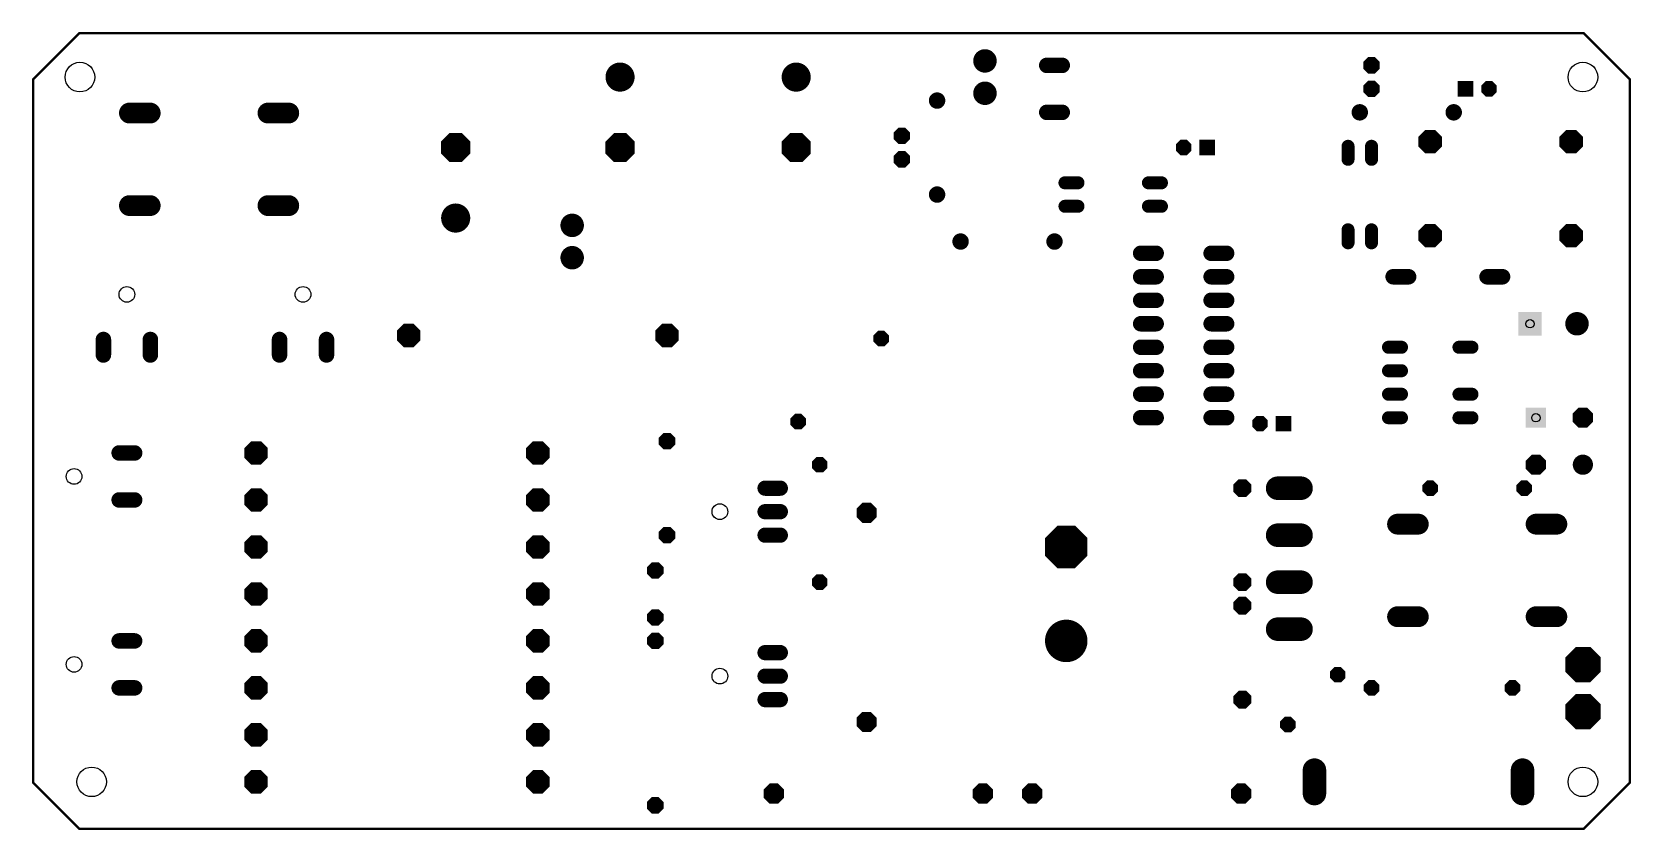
# Model space of a CAD drawing. Extents: x -8 to 165, y 0 to 86.
import ezdxf

# ---------------------------------------------------------------- set-up
doc = ezdxf.new("R2010")
doc.units = 0
for name, color, linetype in [('17', 82, 'CONTINUOUS'), ('20', 7, 'CONTINUOUS'), ('44', 253, 'CONTINUOUS'), ('46', 140, 'CONTINUOUS')]:
    doc.layers.add(name, color=color, linetype=linetype)

# ---------------------------------------------------------------- blocks, each defined once
blk = doc.blocks.new('LONGP100')
at = {"const_width": 1}
blk.add_lwpolyline([(-0.5, 0), (0.5, 0)], dxfattribs=at)
at = {"const_width": 0.5}
for points in [[(-0.5, 0.25, 1), (-0.5, -0.25)], [(0.5, -0.25, 1), (0.5, 0.25)]]:
    blk.add_lwpolyline(points, format="xyb", dxfattribs=at)
blk = doc.blocks.new('ROUNDP')
at = {"const_width": 0.5}
blk.add_lwpolyline([(0, -0.25, 1), (0, 0.25, 1), (0, -0.25)], format="xyb", dxfattribs=at)
blk = doc.blocks.new('SQUAREP')
blk.add_solid([(-0.5, -0.5), (0.5, -0.5), (-0.5, 0.5), (0.5, 0.5)])
blk = doc.blocks.new('OCTAGONP')
at = {"const_width": 0.5}
blk.add_lwpolyline([(-0.25, -0.1036), (-0.25, 0.1036), (-0.1036, 0.25), (0.1036, 0.25), (0.25, 0.1036), (0.25, -0.1036), (0.1036, -0.25), (-0.1036, -0.25), (-0.25, -0.1036), (-0.25, 0.1036)], dxfattribs=at)
blk = doc.blocks.new('OFFSETP100')
at = {"const_width": 1}
blk.add_lwpolyline([(0, 0), (1, 0)], dxfattribs=at)
at = {"const_width": 0.5}
for points in [[(0, 0.25, 1), (0, -0.25)], [(1, -0.25, 1), (1, 0.25)]]:
    blk.add_lwpolyline(points, format="xyb", dxfattribs=at)

msp = doc.modelspace()

# ---------------------------------------------------------------- linework, layer by layer
at = {"layer": '20'}
for centre, radius in [((-2.54, 81.28), 1.6), ((160.02, 81.28), 1.6), ((2.54, 57.785), 0.85), ((21.59, 57.785), 0.85), ((-3.175, 38.1), 0.85), ((66.675, 34.29), 0.85), ((-3.175, 17.78), 0.85), ((66.675, 16.51), 0.85), ((-1.27, 5.08), 1.6), ((160.02, 5.08), 1.6)]:
    msp.add_circle(centre, radius, dxfattribs=at)
at = {"layer": '44'}
for centre, radius in [((95.35, 83.03), 0.75), ((102.87, 82.55), 0.55), ((137.16, 82.55), 0.55), ((55.88, 81.28), 0.55), ((74.93, 81.28), 0.55), ((95.35, 79.53), 0.75), ((137.16, 80.01), 0.55), ((147.32, 80.01), 0.45), ((149.86, 80.01), 0.45), ((3.937, 77.3938), 0.75), ((18.923, 77.3938), 0.75), ((90.17, 78.74), 0.55), ((102.87, 77.47), 0.55), ((135.89, 77.47), 0.55), ((146.05, 77.47), 0.55), ((86.36, 74.93), 0.55), ((143.51, 74.295), 0.55), ((158.75, 74.295), 0.55), ((38.1, 73.66), 0.55), ((55.88, 73.66), 0.55), ((74.93, 73.66), 0.55), ((86.36, 72.39), 0.55), ((116.84, 73.66), 0.45), ((119.38, 73.66), 0.45), ((134.62, 72.39), 0.45), ((137.16, 72.39), 0.45), ((105.41, 69.85), 0.45), ((113.03, 69.85), 0.45), ((3.937, 67.3862), 0.75), ((18.923, 67.3862), 0.75), ((90.17, 68.58), 0.55), ((105.41, 67.31), 0.45), ((113.03, 67.31), 0.45), ((38.1, 66.04), 0.55), ((50.7, 65.25), 0.75), ((92.71, 63.5), 0.55), ((102.87, 63.5), 0.55), ((134.62, 64.77), 0.45), ((137.16, 64.77), 0.45), ((143.51, 64.135), 0.55), ((158.75, 64.135), 0.55), ((50.7, 61.75), 0.75), ((113.03, 62.23), 0.45), ((120.65, 62.23), 0.45), ((113.03, 59.69), 0.45), ((120.65, 59.69), 0.45), ((140.335, 59.69), 0.55), ((150.495, 59.69), 0.55), ((113.03, 57.15), 0.45), ((120.65, 57.15), 0.45), ((33.02, 53.34), 0.55), ((60.96, 53.34), 0.55), ((113.03, 54.61), 0.45), ((120.65, 54.61), 0.45), ((154.305, 54.61), 0.45), ((159.385, 54.61), 0.45), ((0, 52.07), 0.55), ((5.08, 52.07), 0.55), ((19.05, 52.07), 0.55), ((24.13, 52.07), 0.55), ((84.1282, 53.0131), 0.45), ((113.03, 52.07), 0.45), ((120.65, 52.07), 0.45), ((139.7, 52.07), 0.45), ((147.32, 52.07), 0.45), ((113.03, 49.53), 0.45), ((120.65, 49.53), 0.45), ((139.7, 49.53), 0.45), ((113.03, 46.99), 0.45), ((120.65, 46.99), 0.45), ((139.7, 46.99), 0.45), ((147.32, 46.99), 0.45), ((75.1479, 44.0329), 0.45), ((113.03, 44.45), 0.45), ((120.65, 44.45), 0.45), ((125.095, 43.815), 0.45), ((127.635, 43.815), 0.45), ((139.7, 44.45), 0.45), ((147.32, 44.45), 0.45), ((154.94, 44.45), 0.45), ((160.02, 44.45), 0.45), ((60.96, 41.91), 0.55), ((2.54, 40.64), 0.55), ((16.51, 40.64), 0.6), ((46.99, 40.64), 0.6), ((77.47, 39.37), 0.45), ((154.94, 39.37), 0.45), ((160.02, 39.37), 0.45), ((72.39, 36.83), 0.55), ((123.19, 36.83), 0.45), ((128.27, 36.83), 0.75), ((143.51, 36.83), 0.45), ((153.67, 36.83), 0.45), ((2.54, 35.56), 0.55), ((16.51, 35.56), 0.6), ((46.99, 35.56), 0.6), ((72.39, 34.29), 0.55), ((82.55, 34.163), 0.55), ((141.097, 32.9438), 0.75), ((156.083, 32.9438), 0.75), ((60.96, 31.75), 0.55), ((72.39, 31.75), 0.55), ((104.14, 30.48), 1.0033), ((128.27, 31.75), 0.75), ((16.51, 30.48), 0.6), ((46.99, 30.48), 0.6), ((59.69, 27.94), 0.55), ((16.51, 25.4), 0.6), ((46.99, 25.4), 0.6), ((77.47, 26.67), 0.45), ((123.19, 26.67), 0.45), ((128.27, 26.67), 0.75), ((123.19, 24.13), 0.45), ((59.69, 22.86), 0.55), ((141.097, 22.9362), 0.75), ((156.083, 22.9362), 0.75), ((2.54, 20.32), 0.55), ((16.51, 20.32), 0.6), ((46.99, 20.32), 0.6), ((59.69, 20.32), 0.55), ((104.14, 20.32), 1.0033), ((128.27, 21.59), 0.75), ((72.39, 19.05), 0.55), ((160.045, 17.7589), 0.75), ((2.54, 15.24), 0.55), ((16.51, 15.24), 0.6), ((46.99, 15.24), 0.6), ((72.39, 16.51), 0.55), ((133.5041, 16.6641), 0.55), ((137.16, 15.24), 0.45), ((152.4, 15.24), 0.45), ((72.39, 13.97), 0.55), ((123.19, 13.97), 0.45), ((82.55, 11.557), 0.55), ((160.045, 12.6789), 0.75), ((16.51, 10.16), 0.6), ((46.99, 10.16), 0.6), ((128.1159, 11.2759), 0.55), ((16.51, 5.08), 0.6), ((46.99, 5.08), 0.6), ((130.9878, 5.08), 0.55), ((153.4922, 5.08), 0.55), ((72.517, 3.81), 0.55), ((95.123, 3.81), 0.55), ((100.457, 3.81), 0.55), ((123.063, 3.81), 0.55), ((59.69, 2.54), 0.55)]:
    msp.add_circle(centre, radius, dxfattribs=at)
at = {"layer": '46', "const_width": 0.254}
for points in [[(-7.6, 81.03), (-2.6, 86.03)], [(-2.6, 86.03), (160.1, 86.03)], [(160.1, 86.03), (165.1, 81.03)], [(-7.6, 5), (-7.6, 81.03)], [(165.1, 81.03), (165.1, 5)], [(-2.6, 0), (-7.6, 5)], [(165.1, 5), (160.1, 0)], [(160.1, 0), (-2.6, 0)]]:
    msp.add_lwpolyline(points, dxfattribs=at)
at = {"layer": '46', "const_width": 0.127}
for points in [[(-2.6, 86.0935, 1), (-2.6, 85.9665)], [(-2.5551, 85.9851, 1), (-2.6449, 86.0749)], [(160.1449, 86.0749, 1), (160.0551, 85.9851)], [(160.1, 85.9665, 1), (160.1, 86.0935)], [(-7.5365, 81.03, 1), (-7.6635, 81.03)], [(-7.6449, 81.0749, 1), (-7.5551, 80.9851)], [(165.1635, 81.03, 1), (165.0365, 81.03)], [(165.0551, 80.9851, 1), (165.1449, 81.0749)], [(-7.5551, 5.0449, 1), (-7.6449, 4.9551)], [(-7.6635, 5, 1), (-7.5365, 5)], [(165.0365, 5, 1), (165.1635, 5)], [(165.1449, 4.9551, 1), (165.0551, 5.0449)], [(-2.6, 0.0635, 1), (-2.6, -0.0635)], [(-2.6449, -0.0449, 1), (-2.5551, 0.0449)], [(160.0551, 0.0449, 1), (160.1449, -0.0449)], [(160.1, -0.0635, 1), (160.1, 0.0635)]]:
    msp.add_lwpolyline(points, format="xyb", dxfattribs=at)

# ---------------------------------------------------------------- block references
at = {"layer": '17'}
for name, p, xscale, yscale, rotation in [('ROUNDP', (95.35, 83.03), 2.54, 2.54, 180), ('ROUNDP', (95.35, 83.03), 2.54, 2.54, 180), ('LONGP100', (102.87, 82.55), 1.6764, 1.6764, 180), ('LONGP100', (102.87, 82.55), 1.6764, 1.6764, 180), ('OCTAGONP', (137.16, 82.55), 1.778, 1.778, 180), ('OCTAGONP', (137.16, 82.55), 1.778, 1.778, 180), ('ROUNDP', (55.88, 81.28), 3.1496, 3.1496, 270), ('ROUNDP', (55.88, 81.28), 3.1496, 3.1496, 270), ('ROUNDP', (74.93, 81.28), 3.1496, 3.1496, 270), ('ROUNDP', (74.93, 81.28), 3.1496, 3.1496, 270), ('ROUNDP', (90.17, 78.74), 1.778, 1.778, 270), ('ROUNDP', (90.17, 78.74), 1.778, 1.778, 270), ('ROUNDP', (95.35, 79.53), 2.54, 2.54, 180), ('ROUNDP', (95.35, 79.53), 2.54, 2.54, 180), ('OCTAGONP', (137.16, 80.01), 1.778, 1.778, 180), ('OCTAGONP', (137.16, 80.01), 1.778, 1.778, 180), ('SQUAREP', (147.32, 80.01), 1.6764, 1.6764, 180), ('SQUAREP', (147.32, 80.01), 1.6764, 1.6764, 180), ('OCTAGONP', (149.86, 80.01), 1.6764, 1.6764, 180), ('OCTAGONP', (149.86, 80.01), 1.6764, 1.6764, 180), ('LONGP100', (102.87, 77.47), 1.6764, 1.6764, 180), ('LONGP100', (102.87, 77.47), 1.6764, 1.6764, 180), ('ROUNDP', (135.89, 77.47), 1.778, 1.778, 180), ('ROUNDP', (135.89, 77.47), 1.778, 1.778, 180), ('ROUNDP', (146.05, 77.47), 1.778, 1.778, 180), ('ROUNDP', (146.05, 77.47), 1.778, 1.778, 180), ('OCTAGONP', (38.1, 73.66), 3.1496, 3.1496, 90), ('OCTAGONP', (38.1, 73.66), 3.1496, 3.1496, 90), ('OCTAGONP', (55.88, 73.66), 3.1496, 3.1496, 270), ('OCTAGONP', (55.88, 73.66), 3.1496, 3.1496, 270), ('OCTAGONP', (74.93, 73.66), 3.1496, 3.1496, 270), ('OCTAGONP', (74.93, 73.66), 3.1496, 3.1496, 270), ('OCTAGONP', (86.36, 74.93), 1.778, 1.778, 180), ('OCTAGONP', (86.36, 74.93), 1.778, 1.778, 180), ('OFFSETP100', (134.62, 72.39), 1.408, 1.408, 90), ('OFFSETP100', (134.62, 72.39), 1.408, 1.408, 90), ('OFFSETP100', (137.16, 72.39), 1.408, 1.408, 90), ('OFFSETP100', (137.16, 72.39), 1.408, 1.408, 90), ('OCTAGONP', (86.36, 72.39), 1.778, 1.778, 180), ('OCTAGONP', (86.36, 72.39), 1.778, 1.778, 180), ('ROUNDP', (90.17, 68.58), 1.778, 1.778, 270), ('ROUNDP', (90.17, 68.58), 1.778, 1.778, 270), ('OFFSETP100', (105.41, 69.85), 1.408, 1.408, 180), ('OFFSETP100', (105.41, 69.85), 1.408, 1.408, 180), ('ROUNDP', (38.1, 66.04), 3.1496, 3.1496, 90), ('ROUNDP', (38.1, 66.04), 3.1496, 3.1496, 90), ('OFFSETP100', (105.41, 67.31), 1.408, 1.408, 180), ('OFFSETP100', (105.41, 67.31), 1.408, 1.408, 180), ('OFFSETP100', (134.62, 64.77), 1.408, 1.408, 270), ('OFFSETP100', (134.62, 64.77), 1.408, 1.408, 270), ('OFFSETP100', (137.16, 64.77), 1.408, 1.408, 270), ('OFFSETP100', (137.16, 64.77), 1.408, 1.408, 270), ('LONGP100', (113.03, 62.23), 1.6764, 1.6764, 180), ('LONGP100', (113.03, 62.23), 1.6764, 1.6764, 180), ('LONGP100', (120.65, 62.23), 1.6764, 1.6764, 180), ('LONGP100', (120.65, 62.23), 1.6764, 1.6764, 180), ('LONGP100', (113.03, 59.69), 1.6764, 1.6764, 180), ('LONGP100', (113.03, 59.69), 1.6764, 1.6764, 180), ('LONGP100', (120.65, 59.69), 1.6764, 1.6764, 180), ('LONGP100', (120.65, 59.69), 1.6764, 1.6764, 180), ('LONGP100', (113.03, 57.15), 1.6764, 1.6764, 180), ('LONGP100', (113.03, 57.15), 1.6764, 1.6764, 180), ('LONGP100', (120.65, 57.15), 1.6764, 1.6764, 180), ('LONGP100', (120.65, 57.15), 1.6764, 1.6764, 180), ('LONGP100', (113.03, 54.61), 1.6764, 1.6764, 180), ('LONGP100', (113.03, 54.61), 1.6764, 1.6764, 180), ('LONGP100', (120.65, 54.61), 1.6764, 1.6764, 180), ('LONGP100', (120.65, 54.61), 1.6764, 1.6764, 180), ('SQUAREP', (154.305, 54.61), 2.54, 2.54, 180), ('SQUAREP', (154.305, 54.61), 2.54, 2.54, 180), ('ROUNDP', (159.385, 54.61), 2.54, 2.54, 180), ('ROUNDP', (159.385, 54.61), 2.54, 2.54, 180), ('LONGP100', (0, 52.07), 1.6764, 1.6764, 90), ('LONGP100', (0, 52.07), 1.6764, 1.6764, 90), ('LONGP100', (5.08, 52.07), 1.6764, 1.6764, 90), ('LONGP100', (5.08, 52.07), 1.6764, 1.6764, 90), ('LONGP100', (19.05, 52.07), 1.6764, 1.6764, 90), ('LONGP100', (19.05, 52.07), 1.6764, 1.6764, 90), ('LONGP100', (24.13, 52.07), 1.6764, 1.6764, 90), ('LONGP100', (24.13, 52.07), 1.6764, 1.6764, 90), ('OCTAGONP', (84.1282, 53.0131), 1.6764, 1.6764, 225), ('OCTAGONP', (84.1282, 53.0131), 1.6764, 1.6764, 225), ('LONGP100', (113.03, 52.07), 1.6764, 1.6764, 180), ('LONGP100', (113.03, 52.07), 1.6764, 1.6764, 180), ('LONGP100', (120.65, 52.07), 1.6764, 1.6764, 180), ('LONGP100', (120.65, 52.07), 1.6764, 1.6764, 180), ('LONGP100', (113.03, 49.53), 1.6764, 1.6764, 180), ('LONGP100', (113.03, 49.53), 1.6764, 1.6764, 180), ('LONGP100', (120.65, 49.53), 1.6764, 1.6764, 180), ('LONGP100', (120.65, 49.53), 1.6764, 1.6764, 180), ('LONGP100', (113.03, 46.99), 1.6764, 1.6764, 180), ('LONGP100', (113.03, 46.99), 1.6764, 1.6764, 180), ('LONGP100', (120.65, 46.99), 1.6764, 1.6764, 180), ('LONGP100', (120.65, 46.99), 1.6764, 1.6764, 180), ('OCTAGONP', (75.1479, 44.0329), 1.6764, 1.6764, 225), ('OCTAGONP', (75.1479, 44.0329), 1.6764, 1.6764, 225), ('LONGP100', (113.03, 44.45), 1.6764, 1.6764, 180), ('LONGP100', (113.03, 44.45), 1.6764, 1.6764, 180), ('LONGP100', (120.65, 44.45), 1.6764, 1.6764, 180), ('LONGP100', (120.65, 44.45), 1.6764, 1.6764, 180), ('SQUAREP', (154.94, 44.45), 2.1844, 2.1844, 90), ('SQUAREP', (154.94, 44.45), 2.1844, 2.1844, 90), ('OCTAGONP', (160.02, 44.45), 2.1844, 2.1844, 90), ('OCTAGONP', (160.02, 44.45), 2.1844, 2.1844, 90), ('OCTAGONP', (16.51, 40.64), 2.54, 2.54, 90), ('OCTAGONP', (16.51, 40.64), 2.54, 2.54, 90), ('OCTAGONP', (46.99, 40.64), 2.54, 2.54, 270), ('OCTAGONP', (46.99, 40.64), 2.54, 2.54, 270), ('OCTAGONP', (60.96, 41.91), 1.778, 1.778, 90), ('OCTAGONP', (60.96, 41.91), 1.778, 1.778, 90), ('LONGP100', (2.54, 40.64), 1.6764, 1.6764, 180), ('LONGP100', (2.54, 40.64), 1.6764, 1.6764, 180), ('OCTAGONP', (77.47, 39.37), 1.6764, 1.6764, 270), ('OCTAGONP', (77.47, 39.37), 1.6764, 1.6764, 270), ('OCTAGONP', (154.94, 39.37), 2.1844, 2.1844, 90), ('OCTAGONP', (154.94, 39.37), 2.1844, 2.1844, 90), ('ROUNDP', (160.02, 39.37), 2.1844, 2.1844, 90), ('ROUNDP', (160.02, 39.37), 2.1844, 2.1844, 90), ('LONGP100', (2.54, 35.56), 1.6764, 1.6764, 180), ('LONGP100', (2.54, 35.56), 1.6764, 1.6764, 180), ('OCTAGONP', (16.51, 35.56), 2.54, 2.54, 90), ('OCTAGONP', (16.51, 35.56), 2.54, 2.54, 90), ('OCTAGONP', (46.99, 35.56), 2.54, 2.54, 270), ('OCTAGONP', (46.99, 35.56), 2.54, 2.54, 270), ('LONGP100', (72.39, 36.83), 1.65, 1.65, 180), ('LONGP100', (72.39, 36.83), 1.65, 1.65, 180), ('OCTAGONP', (123.19, 36.83), 1.9304, 1.9304, 270), ('OCTAGONP', (123.19, 36.83), 1.9304, 1.9304, 270), ('OCTAGONP', (143.51, 36.83), 1.6764, 1.6764, 180), ('OCTAGONP', (143.51, 36.83), 1.6764, 1.6764, 180), ('OCTAGONP', (153.67, 36.83), 1.6764, 1.6764, 180), ('OCTAGONP', (153.67, 36.83), 1.6764, 1.6764, 180), ('LONGP100', (72.39, 34.29), 1.65, 1.65, 180), ('LONGP100', (72.39, 34.29), 1.65, 1.65, 180), ('OCTAGONP', (82.55, 34.163), 2.1844, 2.1844, 90), ('OCTAGONP', (82.55, 34.163), 2.1844, 2.1844, 90), ('OCTAGONP', (16.51, 30.48), 2.54, 2.54, 90), ('OCTAGONP', (16.51, 30.48), 2.54, 2.54, 90), ('OCTAGONP', (46.99, 30.48), 2.54, 2.54, 270), ('OCTAGONP', (46.99, 30.48), 2.54, 2.54, 270), ('OCTAGONP', (60.96, 31.75), 1.778, 1.778, 90), ('OCTAGONP', (60.96, 31.75), 1.778, 1.778, 90), ('LONGP100', (72.39, 31.75), 1.65, 1.65, 180), ('LONGP100', (72.39, 31.75), 1.65, 1.65, 180), ('OCTAGONP', (104.14, 30.48), 4.5974, 4.5974, 90), ('OCTAGONP', (104.14, 30.48), 4.5974, 4.5974, 90), ('OCTAGONP', (59.69, 27.94), 1.778, 1.778, 90), ('OCTAGONP', (59.69, 27.94), 1.778, 1.778, 90), ('OCTAGONP', (16.51, 25.4), 2.54, 2.54, 90), ('OCTAGONP', (16.51, 25.4), 2.54, 2.54, 90), ('OCTAGONP', (46.99, 25.4), 2.54, 2.54, 270), ('OCTAGONP', (46.99, 25.4), 2.54, 2.54, 270), ('OCTAGONP', (77.47, 26.67), 1.6764, 1.6764, 270), ('OCTAGONP', (77.47, 26.67), 1.6764, 1.6764, 270), ('OCTAGONP', (123.19, 26.67), 1.9304, 1.9304, 270), ('OCTAGONP', (123.19, 26.67), 1.9304, 1.9304, 270), ('OCTAGONP', (123.19, 24.13), 1.9304, 1.9304, 270), ('OCTAGONP', (123.19, 24.13), 1.9304, 1.9304, 270), ('OCTAGONP', (59.69, 22.86), 1.778, 1.778, 90), ('OCTAGONP', (59.69, 22.86), 1.778, 1.778, 90), ('ROUNDP', (104.14, 20.32), 4.5974, 4.5974, 90), ('ROUNDP', (104.14, 20.32), 4.5974, 4.5974, 90), ('LONGP100', (2.54, 20.32), 1.6764, 1.6764, 180), ('LONGP100', (2.54, 20.32), 1.6764, 1.6764, 180), ('OCTAGONP', (16.51, 20.32), 2.54, 2.54, 90), ('OCTAGONP', (16.51, 20.32), 2.54, 2.54, 90), ('OCTAGONP', (46.99, 20.32), 2.54, 2.54, 270), ('OCTAGONP', (46.99, 20.32), 2.54, 2.54, 270), ('OCTAGONP', (59.69, 20.32), 1.778, 1.778, 270), ('OCTAGONP', (59.69, 20.32), 1.778, 1.778, 270), ('LONGP100', (72.39, 19.05), 1.65, 1.65, 180), ('LONGP100', (72.39, 19.05), 1.65, 1.65, 180), ('OCTAGONP', (160.045, 17.7589), 3.81, 3.81, 90), ('OCTAGONP', (160.045, 17.7589), 3.81, 3.81, 90), ('LONGP100', (72.39, 16.51), 1.65, 1.65, 180), ('LONGP100', (72.39, 16.51), 1.65, 1.65, 180), ('OCTAGONP', (133.5041, 16.6641), 1.6764, 1.6764, 135), ('OCTAGONP', (133.5041, 16.6641), 1.6764, 1.6764, 135), ('LONGP100', (2.54, 15.24), 1.6764, 1.6764, 180), ('LONGP100', (2.54, 15.24), 1.6764, 1.6764, 180), ('OCTAGONP', (16.51, 15.24), 2.54, 2.54, 90), ('OCTAGONP', (16.51, 15.24), 2.54, 2.54, 90), ('OCTAGONP', (46.99, 15.24), 2.54, 2.54, 270), ('OCTAGONP', (46.99, 15.24), 2.54, 2.54, 270), ('OCTAGONP', (137.16, 15.24), 1.6764, 1.6764, 180), ('OCTAGONP', (137.16, 15.24), 1.6764, 1.6764, 180), ('OCTAGONP', (152.4, 15.24), 1.6764, 1.6764, 180), ('OCTAGONP', (152.4, 15.24), 1.6764, 1.6764, 180), ('LONGP100', (72.39, 13.97), 1.65, 1.65, 180), ('LONGP100', (72.39, 13.97), 1.65, 1.65, 180), ('OCTAGONP', (123.19, 13.97), 1.9304, 1.9304, 270), ('OCTAGONP', (123.19, 13.97), 1.9304, 1.9304, 270), ('OCTAGONP', (160.045, 12.6789), 3.81, 3.81, 90), ('OCTAGONP', (160.045, 12.6789), 3.81, 3.81, 90), ('OCTAGONP', (82.55, 11.557), 2.1844, 2.1844, 90), ('OCTAGONP', (82.55, 11.557), 2.1844, 2.1844, 90), ('OCTAGONP', (128.1159, 11.2759), 1.6764, 1.6764, 135), ('OCTAGONP', (128.1159, 11.2759), 1.6764, 1.6764, 135), ('OCTAGONP', (16.51, 10.16), 2.54, 2.54, 90), ('OCTAGONP', (16.51, 10.16), 2.54, 2.54, 90), ('OCTAGONP', (46.99, 10.16), 2.54, 2.54, 270), ('OCTAGONP', (46.99, 10.16), 2.54, 2.54, 270), ('LONGP100', (130.9878, 5.08), 2.54, 2.54, 90), ('LONGP100', (130.9878, 5.08), 2.54, 2.54, 90), ('LONGP100', (153.4922, 5.08), 2.54, 2.54, 90), ('LONGP100', (153.4922, 5.08), 2.54, 2.54, 90), ('OCTAGONP', (16.51, 5.08), 2.54, 2.54, 90), ('OCTAGONP', (16.51, 5.08), 2.54, 2.54, 90), ('OCTAGONP', (46.99, 5.08), 2.54, 2.54, 270), ('OCTAGONP', (46.99, 5.08), 2.54, 2.54, 270), ('OCTAGONP', (72.517, 3.81), 2.1844, 2.1844, 180), ('OCTAGONP', (72.517, 3.81), 2.1844, 2.1844, 180), ('OCTAGONP', (95.123, 3.81), 2.1844, 2.1844, 180), ('OCTAGONP', (95.123, 3.81), 2.1844, 2.1844, 180), ('OCTAGONP', (100.457, 3.81), 2.1844, 2.1844, 180), ('OCTAGONP', (100.457, 3.81), 2.1844, 2.1844, 180), ('OCTAGONP', (123.063, 3.81), 2.1844, 2.1844, 180), ('OCTAGONP', (123.063, 3.81), 2.1844, 2.1844, 180), ('OCTAGONP', (59.69, 2.54), 1.778, 1.778, 270), ('OCTAGONP', (59.69, 2.54), 1.778, 1.778, 270)]:
    msp.add_blockref(name, p, dxfattribs=dict(at, xscale=xscale, yscale=yscale, rotation=rotation))
for name, p, xscale, yscale in [('LONGP100', (3.937, 77.3938), 2.25, 2.25), ('LONGP100', (3.937, 77.3938), 2.25, 2.25), ('LONGP100', (18.923, 77.3938), 2.25, 2.25), ('LONGP100', (18.923, 77.3938), 2.25, 2.25), ('OCTAGONP', (116.84, 73.66), 1.6764, 1.6764), ('OCTAGONP', (116.84, 73.66), 1.6764, 1.6764), ('SQUAREP', (119.38, 73.66), 1.6764, 1.6764), ('SQUAREP', (119.38, 73.66), 1.6764, 1.6764), ('OCTAGONP', (143.51, 74.295), 2.54, 2.54), ('OCTAGONP', (143.51, 74.295), 2.54, 2.54), ('OCTAGONP', (158.75, 74.295), 2.54, 2.54), ('OCTAGONP', (158.75, 74.295), 2.54, 2.54), ('OFFSETP100', (113.03, 69.85), 1.408, 1.408), ('OFFSETP100', (113.03, 69.85), 1.408, 1.408), ('LONGP100', (3.937, 67.3862), 2.25, 2.25), ('LONGP100', (3.937, 67.3862), 2.25, 2.25), ('LONGP100', (18.923, 67.3862), 2.25, 2.25), ('LONGP100', (18.923, 67.3862), 2.25, 2.25), ('OFFSETP100', (113.03, 67.31), 1.408, 1.408), ('OFFSETP100', (113.03, 67.31), 1.408, 1.408), ('ROUNDP', (50.7, 65.25), 2.54, 2.54), ('ROUNDP', (50.7, 65.25), 2.54, 2.54), ('ROUNDP', (92.71, 63.5), 1.778, 1.778), ('ROUNDP', (92.71, 63.5), 1.778, 1.778), ('ROUNDP', (102.87, 63.5), 1.778, 1.778), ('ROUNDP', (102.87, 63.5), 1.778, 1.778), ('OCTAGONP', (143.51, 64.135), 2.54, 2.54), ('OCTAGONP', (143.51, 64.135), 2.54, 2.54), ('OCTAGONP', (158.75, 64.135), 2.54, 2.54), ('OCTAGONP', (158.75, 64.135), 2.54, 2.54), ('ROUNDP', (50.7, 61.75), 2.54, 2.54), ('ROUNDP', (50.7, 61.75), 2.54, 2.54), ('LONGP100', (140.335, 59.69), 1.6764, 1.6764), ('LONGP100', (140.335, 59.69), 1.6764, 1.6764), ('LONGP100', (150.495, 59.69), 1.6764, 1.6764), ('LONGP100', (150.495, 59.69), 1.6764, 1.6764), ('OCTAGONP', (33.02, 53.34), 2.54, 2.54), ('OCTAGONP', (33.02, 53.34), 2.54, 2.54), ('OCTAGONP', (60.96, 53.34), 2.54, 2.54), ('OCTAGONP', (60.96, 53.34), 2.54, 2.54), ('LONGP100', (139.7, 52.07), 1.408, 1.408), ('LONGP100', (139.7, 52.07), 1.408, 1.408), ('LONGP100', (147.32, 52.07), 1.408, 1.408), ('LONGP100', (147.32, 52.07), 1.408, 1.408), ('LONGP100', (139.7, 49.53), 1.408, 1.408), ('LONGP100', (139.7, 49.53), 1.408, 1.408), ('LONGP100', (139.7, 46.99), 1.408, 1.408), ('LONGP100', (139.7, 46.99), 1.408, 1.408), ('LONGP100', (147.32, 46.99), 1.408, 1.408), ('LONGP100', (147.32, 46.99), 1.408, 1.408), ('LONGP100', (139.7, 44.45), 1.408, 1.408), ('LONGP100', (139.7, 44.45), 1.408, 1.408), ('LONGP100', (147.32, 44.45), 1.408, 1.408), ('LONGP100', (147.32, 44.45), 1.408, 1.408), ('OCTAGONP', (125.095, 43.815), 1.6764, 1.6764), ('OCTAGONP', (125.095, 43.815), 1.6764, 1.6764), ('SQUAREP', (127.635, 43.815), 1.6764, 1.6764), ('SQUAREP', (127.635, 43.815), 1.6764, 1.6764), ('LONGP100', (128.27, 36.83), 2.54, 2.54), ('LONGP100', (128.27, 36.83), 2.54, 2.54), ('LONGP100', (128.27, 31.75), 2.54, 2.54), ('LONGP100', (128.27, 31.75), 2.54, 2.54), ('LONGP100', (141.097, 32.9438), 2.25, 2.25), ('LONGP100', (141.097, 32.9438), 2.25, 2.25), ('LONGP100', (156.083, 32.9438), 2.25, 2.25), ('LONGP100', (156.083, 32.9438), 2.25, 2.25), ('LONGP100', (128.27, 26.67), 2.54, 2.54), ('LONGP100', (128.27, 26.67), 2.54, 2.54), ('LONGP100', (128.27, 21.59), 2.54, 2.54), ('LONGP100', (128.27, 21.59), 2.54, 2.54), ('LONGP100', (141.097, 22.9362), 2.25, 2.25), ('LONGP100', (141.097, 22.9362), 2.25, 2.25), ('LONGP100', (156.083, 22.9362), 2.25, 2.25), ('LONGP100', (156.083, 22.9362), 2.25, 2.25)]:
    msp.add_blockref(name, p, dxfattribs=dict(at, xscale=xscale, yscale=yscale))

doc.saveas('drawing.dxf')
